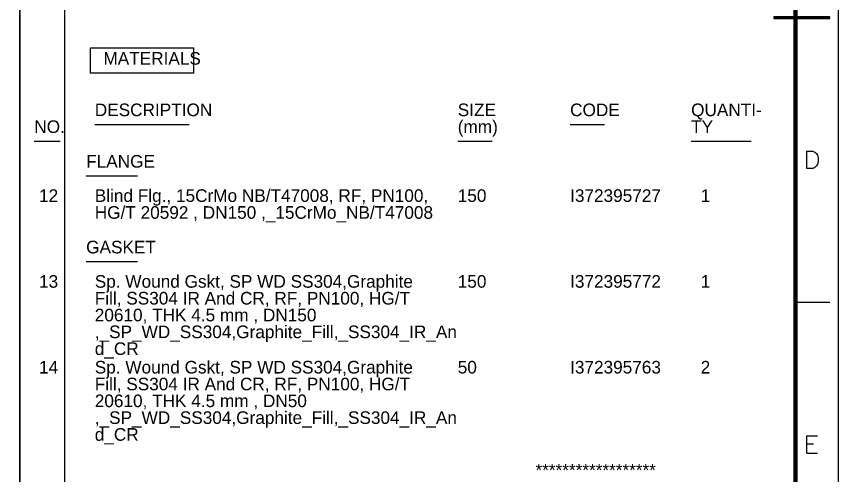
# Model space of a CAD drawing. Extents: x 0 to 594, y 0 to 420.
# Drawn here: x 403.2 to 594, y 103.8 to 210.3 of the extents above; entities that cross this region are included whole.
import ezdxf

# ---------------------------------------------------------------- set-up
doc = ezdxf.new("R2010")
doc.units = 0
doc.styles.add('HTX1', font='O8116901', dxfattribs={"width": 1.02})

msp = doc.modelspace()

# ---------------------------------------------------------------- linework, layer by layer
at = {"layer": 'GT_1', "flags": 128}
for points in [[(0, 0), (594, 0), (594, 420), (0, 420), (0, 0)], [(583.6, 10.4), (584.4, 9.6), (584.4, 410.4), (583.6, 409.6), (583.6, 10.4)], [(25, 10), (584, 10), (584, 85), (404, 85), (404, 410), (25, 410), (25, 10)], [(584, 85), (584, 410), (404, 410), (404, 85), (584, 85)], [(414.36, 410), (414.36, 85)], [(584.2, 9.8), (584.2, 410.2), (584, 410), (584, 10), (583.8, 10.2), (583.8, 409.8)], [(579, 210.2), (579, 209.8), (592, 209.8), (592, 210.2), (579, 210.2)], [(579, 210), (592, 210)], [(584, 210), (592, 210)], [(420.38, 203.01), (444.3, 203.01), (444.3, 197.1), (420.38, 197.1), (420.38, 203.01)], [(443.26, 185.16), (421.38, 185.16)], [(539.65, 185.16), (531.7, 185.16)], [(413.31, 181.26), (407.34, 181.26)], [(513.58, 181.26), (505.62, 181.26)], [(573.7, 181.26), (559.78, 181.26)], [(586.6, 175), (586.6, 179), (588, 179), (588.5, 178.8), (588.9, 178.5), (589.1, 178.1), (589.3, 177.5), (589.3, 176.5), (589.1, 176), (588.9, 175.6), (588.5, 175.2), (588, 175), (586.6, 175)], [(431.31, 173.23), (419.38, 173.23)], [(431.31, 153.33), (419.38, 153.33)], [(584, 144), (592, 144)], [(586.6, 109), (586.6, 113), (589.1, 113)], [(586.6, 111.1), (588.2, 111.1)], [(586.6, 109), (589.1, 109)]]:
    msp.add_lwpolyline(points, dxfattribs=at)

# ---------------------------------------------------------------- texts
at = {"layer": 'GT_1', "style": 'HTX1', "width": 1.02}
for s, p in [('MATERIALS', (423.39, 199.08)), ('DESCRIPTION', (421.38, 187.14)), ('SIZE', (505.62, 187.14)), ('CODE', (531.7, 187.14)), ('QUANTI-', (559.78, 187.14)), ('NO.', (407.34, 183.24)), ('(mm)', (505.62, 183.24)), ('TY', (559.78, 183.24)), ('FLANGE', (419.38, 175.2)), (' 12', (407.34, 167.25)), ('Blind Flg., 15CrMo NB/T47008, RF, PN100,', (421.38, 167.25)), ('150', (505.62, 167.25)), ('I372395727', (531.7, 167.25)), ('  1', (559.78, 167.25)), ('HG/T 20592 , DN150 ,_15CrMo_NB/T47008', (421.38, 163.34)), ('GASKET', (419.38, 155.31)), (' 13', (407.34, 147.35)), ('Sp. Wound Gskt, SP WD SS304,Graphite', (421.38, 147.35)), ('150', (505.62, 147.35)), ('I372395772', (531.7, 147.35)), ('  1', (559.78, 147.35)), ('Fill, SS304 IR And CR, RF, PN100, HG/T', (421.38, 143.45)), ('20610, THK 4.5 mm , DN150', (421.38, 139.55)), (',_SP_WD_SS304,Graphite_Fill,_SS304_IR_An', (421.38, 135.65)), ('d_CR', (421.38, 131.75)), (' 14', (407.34, 127.45)), ('Sp. Wound Gskt, SP WD SS304,Graphite', (421.38, 127.45)), ('50', (505.62, 127.45)), ('I372395763', (531.7, 127.45)), ('  2', (559.78, 127.45)), ('Fill, SS304 IR And CR, RF, PN100, HG/T', (421.38, 123.55)), ('20610, THK 4.5 mm , DN50', (421.38, 119.65)), (',_SP_WD_SS304,Graphite_Fill,_SS304_IR_An', (421.38, 115.75)), ('d_CR', (421.38, 111.85)), ('******************', (523.67, 103.57))]:
    msp.add_text(s, height=2.925, dxfattribs=at).set_placement(p)

doc.saveas('drawing.dxf')
